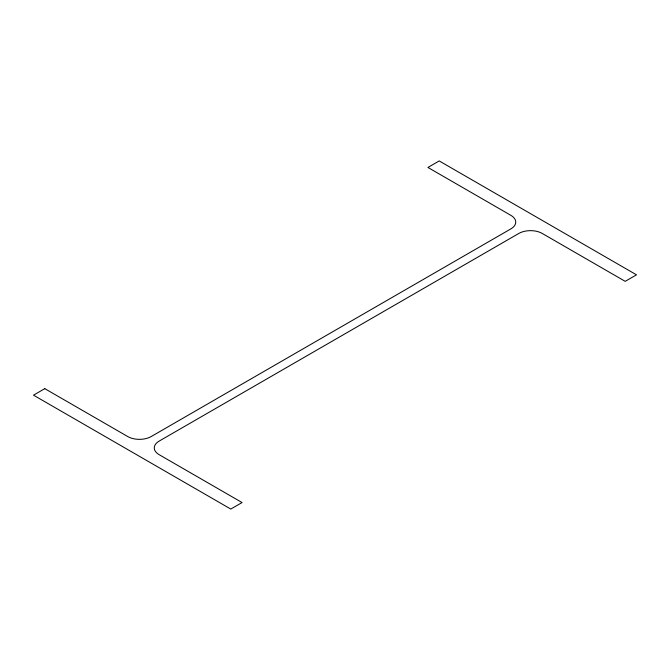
<?xml version="1.0" encoding="UTF-8"?>
<svg xmlns="http://www.w3.org/2000/svg" width="670" height="670" viewBox="0 0 670 670"><rect width="100%" height="100%" fill="white"/><g stroke="black" fill="none" stroke-linecap="round" stroke-linejoin="round"><path stroke-width="1" d="M44.789 388.65L33.5 395.166L230.79 509.066L242.071 502.55L159.117 454.654A16.582 9.573 0 0 1 159.117 441.12L518.806 233.453A16.582 9.573 0 0 1 542.256 233.453L625.211 281.35L636.5 274.834L439.21 160.934L427.929 167.45L510.883 215.346A16.582 9.573 0 0 1 510.883 228.88L151.194 436.547A16.582 9.573 0 0 1 127.744 436.547L44.789 388.65"/></g></svg>
